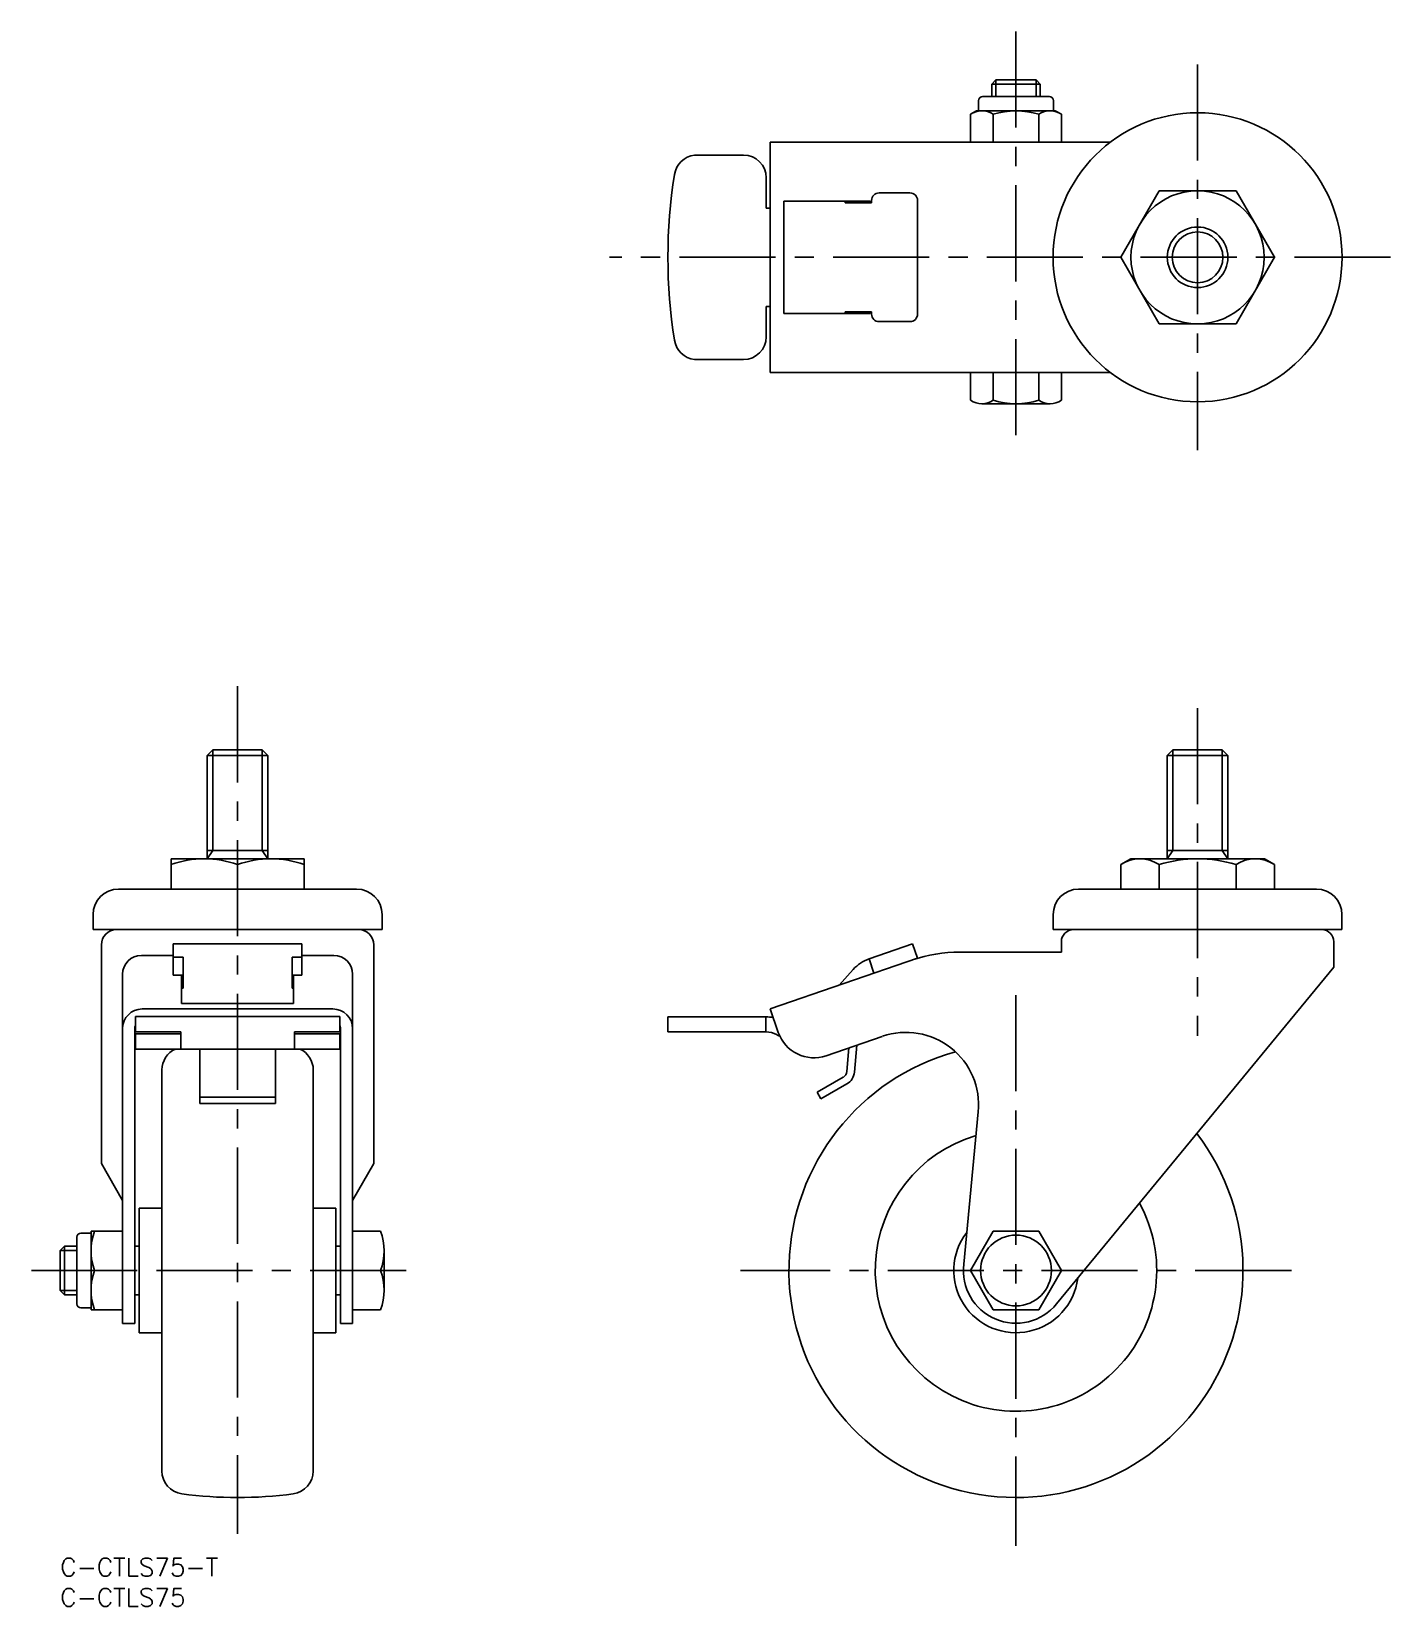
# Model space of a CAD drawing. Extents: x -5 to 220, y -8 to 252.
import ezdxf

# ---------------------------------------------------------------- set-up
doc = ezdxf.new("R2010")
doc.units = 0
doc.header["$LTSCALE"] = 0.5
doc.linetypes.add('CENTER', pattern=[50.8, 31.75, -6.35, 6.35, -6.35])
for name, color, linetype in [('MSM_CENTER', 1, 'CENTER'), ('MSM_CONTINUOUS', 7, 'CONTINUOUS'), ('MSM_NARROW', 5, 'CONTINUOUS'), ('MSM_PART_NUMBER', 7, 'CONTINUOUS')]:
    doc.layers.add(name, color=color, linetype=linetype)
doc.styles.get("Standard").update_dxf_attribs({"font": 'txt.shx', "height": 3, "bigfont": 'bigfont.shx'})

msp = doc.modelspace()

# ---------------------------------------------------------------- linework, layer by layer
at = {"layer": 'MSM_CENTER'}
for p, q in [((157.89, 252.16), (157.89, 182.66)), ((187.89, 246.73), (187.89, 182.99)), ((219.76, 214.86), (90.74, 214.86)), ((29.3, 144), (29.3, 4)), ((187.89, 140.38), (187.89, 86.27)), ((157.89, 93), (157.89, 2)), ((57.16, 47.5), (-4.75, 47.5)), ((203.39, 47.5), (112.39, 47.5))]:
    msp.add_line(p, q, dxfattribs=at)
at = {"layer": 'MSM_CONTINUOUS'}
for p, q in [((153.89, 243.48), (154.57, 244.16)), ((153.89, 241.4), (153.89, 243.48)), ((161.89, 243.48), (153.89, 243.48)), ((161.22, 244.16), (154.57, 244.16)), ((161.89, 243.48), (161.22, 244.16)), ((161.89, 241.4), (161.89, 243.48)), ((151.72, 239.06), (151.72, 240.75)), ((163.42, 241.4), (152.37, 241.4)), ((164.07, 239.06), (164.07, 240.75)), ((151.39, 239.06), (150.39, 238.48)), ((150.39, 238.48), (150.39, 233.86)), ((151.39, 239.06), (164.39, 239.06)), ((154.14, 233.86), (154.14, 238.48)), ((161.64, 233.86), (161.64, 238.48)), ((164.39, 239.06), (165.4, 238.48)), ((165.4, 238.48), (165.4, 233.86)), ((112.89, 231.73), (104.79, 231.73)), ((173.44, 233.86), (117.26, 233.86)), ((117.26, 195.86), (117.26, 233.86)), ((116.64, 222.98), (116.64, 227.99)), ((119.55, 205.6), (119.55, 224.12)), ((133.78, 224.12), (119.55, 224.12)), ((129.66, 223.87), (129.66, 224.12)), ((134.03, 223.87), (129.66, 223.87)), ((133.78, 223.87), (133.78, 224.12)), ((134.03, 223.87), (134.03, 224.24)), ((140.38, 225.49), (135.28, 225.49)), ((141.63, 205.48), (141.63, 224.24)), ((175.19, 214.86), (181.54, 225.86)), ((181.54, 225.86), (194.24, 225.86)), ((194.24, 225.86), (200.59, 214.86)), ((117.26, 222.98), (116.64, 222.98)), ((181.54, 203.86), (175.19, 214.86)), ((200.59, 214.86), (194.24, 203.86)), ((116.64, 201.73), (116.64, 206.74)), ((117.26, 206.74), (116.64, 206.74)), ((133.78, 205.6), (119.55, 205.6)), ((134.03, 205.85), (129.66, 205.85)), ((129.66, 205.85), (129.66, 205.6)), ((133.78, 205.6), (133.78, 205.85)), ((134.03, 205.48), (134.03, 205.85)), ((140.38, 204.23), (135.28, 204.23)), ((194.24, 203.86), (181.54, 203.86)), ((112.89, 197.98), (104.79, 197.98)), ((173.44, 195.86), (117.26, 195.86)), ((150.39, 195.86), (150.39, 191.24)), ((154.14, 191.24), (154.14, 195.86)), ((161.64, 191.24), (161.64, 195.86)), ((165.4, 195.86), (165.4, 191.24)), ((152.26, 190.66), (163.52, 190.66)), ((25.22, 133.5), (24.3, 132.58)), ((33.38, 133.5), (25.22, 133.5)), ((34.3, 132.58), (33.38, 133.5)), ((183.81, 133.5), (182.89, 132.58)), ((191.97, 133.5), (183.81, 133.5)), ((192.89, 132.58), (191.97, 133.5)), ((24.3, 132.58), (24.3, 115.5)), ((34.3, 132.58), (24.3, 132.58)), ((34.3, 115.5), (34.3, 132.58)), ((182.89, 132.58), (182.89, 115.5)), ((192.89, 132.58), (182.89, 132.58)), ((192.89, 115.5), (192.89, 132.58)), ((40.3, 115.5), (18.3, 115.5)), ((18.3, 110.5), (18.3, 115.5)), ((34.3, 116.9), (24.3, 116.9)), ((40.3, 115.5), (40.3, 110.5)), ((176.84, 115.5), (175.19, 114.55)), ((175.19, 110.5), (175.19, 114.55)), ((198.94, 115.5), (176.84, 115.5)), ((181.54, 110.5), (181.54, 114.55)), ((182.89, 116.9), (192.89, 116.9)), ((194.24, 110.5), (194.24, 114.55)), ((200.59, 114.55), (198.94, 115.5)), ((200.59, 110.5), (200.59, 114.55)), ((48.97, 110.5), (9.63, 110.5)), ((168.24, 110.5), (207.54, 110.5)), ((5.43, 106.3), (5.43, 103.8)), ((53.17, 106.3), (53.17, 103.8)), ((164.04, 106.3), (164.04, 103.8)), ((211.74, 103.8), (211.74, 106.3)), ((53.17, 103.8), (5.43, 103.8)), ((211.74, 103.8), (164.04, 103.8)), ((165.39, 101.8), (165.39, 100.1)), ((210.39, 97.6), (210.39, 101.8)), ((6.8, 101.3), (6.8, 65.15)), ((13.42, 99.55), (18.67, 99.55)), ((39.93, 101.44), (18.67, 101.44)), ((18.67, 101.44), (18.67, 96.26)), ((20.29, 99.25), (18.67, 99.25)), ((20.29, 99.25), (20.29, 94.12)), ((39.93, 99.25), (38.31, 99.25)), ((38.31, 99.25), (38.31, 94.12)), ((39.93, 96.26), (39.93, 101.44)), ((39.93, 99.55), (45.18, 99.55)), ((51.8, 101.3), (51.8, 65.15)), ((117.29, 90.7), (141.62, 99.08)), ((133.62, 98.96), (140.8, 101.44)), ((134.43, 96.6), (133.62, 98.96)), ((141.62, 99.08), (140.8, 101.44)), ((165.39, 100.1), (148.61, 100.1)), ((10.3, 38.76), (10.3, 96.43)), ((20.29, 96.26), (18.67, 96.26)), ((20.04, 96.26), (20.04, 91.61)), ((39.93, 96.26), (38.31, 96.26)), ((38.56, 96.26), (38.56, 91.61)), ((48.3, 38.76), (48.3, 96.43)), ((131.02, 97.24), (128.67, 94.62)), ((164.61, 41.97), (210.39, 97.6)), ((20.04, 94.12), (20.29, 94.12)), ((38.31, 94.12), (38.56, 94.12)), ((38.56, 91.61), (20.04, 91.61)), ((46.18, 89.45), (12.42, 89.45)), ((12.42, 89.45), (12.42, 86.95)), ((13.55, 90.7), (45.05, 90.7)), ((46.18, 89.45), (46.18, 86.95)), ((100.39, 89.4), (116.59, 89.4)), ((100.39, 89.4), (100.39, 86.9)), ((116.59, 86.9), (116.59, 89.4)), ((117.29, 90.7), (118.63, 86.82)), ((12.3, 87.45), (12.3, 38.76)), ((19.92, 86.95), (12.42, 86.95)), ((12.42, 86.58), (12.42, 84.08)), ((19.92, 86.58), (12.42, 86.58)), ((19.92, 86.95), (19.92, 84.08)), ((46.18, 86.95), (38.68, 86.95)), ((38.68, 86.95), (38.68, 84.08)), ((46.18, 86.58), (38.68, 86.58)), ((46.18, 86.58), (46.18, 84.08)), ((46.3, 87.45), (46.3, 38.76)), ((100.39, 86.9), (116.59, 86.9)), ((126.51, 82.98), (135.81, 86.18)), ((46.18, 84.08), (12.42, 84.08)), ((23.04, 84.08), (23.04, 75.06)), ((35.56, 84.08), (35.56, 75.06)), ((130.29, 84.28), (129.95, 80.38)), ((131.59, 84.73), (131.2, 80.27)), ((16.8, 80.62), (16.8, 14.38)), ((41.8, 80.62), (41.8, 14.38)), ((129.33, 79.41), (125.05, 76.94)), ((129.96, 78.33), (125.67, 75.86)), ((35.56, 76.15), (23.04, 76.15)), ((125.67, 75.86), (125.05, 76.94)), ((35.56, 75.06), (23.04, 75.06)), ((151.66, 73.69), (149.25, 48.53)), ((10.3, 59.09), (6.8, 65.15)), ((48.3, 59.09), (51.8, 65.15)), ((13.05, 57.78), (16.8, 57.78)), ((13.05, 57.78), (13.05, 37.23)), ((45.55, 57.78), (41.8, 57.78)), ((45.55, 57.78), (45.55, 37.23)), ((2.76, 53.03), (2.76, 41.98)), ((3.41, 53.68), (5.1, 53.68)), ((5.1, 41), (5.1, 54)), ((5.1, 54), (10.3, 54)), ((52.92, 54), (48.3, 54)), ((154.14, 54), (150.39, 47.5)), ((161.64, 54), (154.14, 54)), ((165.4, 47.5), (161.64, 54)), ((0, 50.82), (0.68, 51.5)), ((0, 50.82), (0, 44.18)), ((2.76, 51.5), (0.68, 51.5)), ((0.68, 51.5), (0.68, 43.5)), ((12.3, 51.5), (13.05, 51.5)), ((46.3, 51.5), (45.55, 51.5)), ((53.5, 44.25), (53.5, 50.75)), ((5.68, 47.5), (10.3, 47.5)), ((52.92, 47.5), (48.3, 47.5)), ((150.39, 47.5), (154.14, 41)), ((161.64, 41), (165.4, 47.5)), ((0.68, 43.5), (0, 44.18)), ((2.76, 43.5), (0.68, 43.5)), ((12.3, 43.5), (13.05, 43.5)), ((46.3, 43.5), (45.55, 43.5)), ((5.1, 41.33), (3.41, 41.33)), ((10.3, 41), (5.1, 41)), ((48.3, 41), (52.92, 41)), ((154.14, 41), (161.64, 41)), ((10.3, 38.76), (12.3, 38.76)), ((13.05, 37.23), (16.8, 37.23)), ((45.55, 37.23), (41.8, 37.23)), ((48.3, 38.76), (46.3, 38.76))]:
    msp.add_line(p, q, dxfattribs=at)
for centre, radius in [((187.89, 214.86), 23.87), ((187.89, 214.86), 11), ((187.89, 214.86), 5), ((157.89, 47.5), 5.85)]:
    msp.add_circle(centre, radius, dxfattribs=at)
for centre, radius, start, end in [((152.37, 240.75), 0.65, 90, 180), ((163.42, 240.75), 0.65, 0, 90), ((152.26, 235.74), 3.32, 55.6158, 115.6158), ((157.89, 226.64), 12.42, 72.412, 107.588), ((163.52, 235.74), 3.32, 64.3842, 124.3842), ((105.22, 227.96), 3.8, 96.5109, 170.9955), ((112.89, 227.99), 3.75, 0, 90), ((187.89, 214.86), 87.5, 170.9955, 189.0045), ((135.28, 224.24), 1.25, 90, 180), ((140.38, 224.24), 1.25, 0, 90), ((135.28, 205.48), 1.25, 180, 270), ((140.38, 205.48), 1.25, 270, 0), ((105.22, 201.76), 3.8, 189.0045, 263.4891), ((112.89, 201.73), 3.75, 270, 0), ((152.26, 193.98), 3.32, 235.6158, 304.3842), ((157.89, 203.08), 12.42, 252.412, 287.588), ((163.52, 193.98), 3.32, 235.6158, 304.3842), ((23.8, 99.16), 16.34, 70.3267, 109.6733), ((34.8, 99.16), 16.34, 70.3267, 109.6733), ((178.37, 109.74), 5.76, 56.5648, 123.4352), ((187.89, 93.88), 21.62, 72.9211, 107.0789), ((197.42, 109.74), 5.76, 56.5658, 123.4342), ((9.63, 106.3), 4.2, 90, 180), ((48.97, 106.3), 4.2, 360, 90), ((168.24, 106.3), 4.2, 90, 180), ((207.54, 106.3), 4.2, 0, 90), ((9.3, 101.3), 2.5, 90, 180), ((49.3, 101.3), 2.5, 0, 90), ((167.39, 101.8), 2, 90, 180), ((208.39, 101.8), 2, 360, 90), ((13.42, 96.43), 3.12, 90, 180), ((45.18, 96.43), 3.12, 0, 90), ((135.63, 93.1), 6.2, 108.9997, 138.1462), ((148.61, 76.1), 24, 90, 108.9997), ((13.55, 87.45), 3.25, 90, 180), ((45.05, 87.45), 3.25, 0, 90), ((116.59, 83.2), 6.2, 78.9614, 90), ((13.55, 87.45), 1.25, 154.1994, 180), ((45.05, 87.45), 1.25, 0, 25.8006), ((116.59, 83.2), 3.7, 61.7197, 90), ((121.28, 91.92), 6.2, 241.7197, 247.1859), ((124.49, 88.84), 6.2, 198.9997, 288.9997), ((139.72, 74.84), 12, 354.5269, 108.9997), ((20.6, 80.62), 3.8, 114.4663, 180), ((38, 80.62), 3.8, 0, 65.5337), ((157.89, 47.5), 37.5, 105.4945, 37.1307), ((128.71, 80.49), 1.25, 300.0068, 355), ((128.71, 80.49), 2.5, 300.0068, 355), ((157.89, 47.5), 23.25, 106.5014, 28.571), ((3.41, 53.03), 0.65, 90, 180), ((14.49, 50.75), 9.39, 159.7438, 200.2562), ((44.11, 50.75), 9.39, 339.7438, 20.2562), ((157.89, 47.5), 10.28, 142.3831, 352.6893), ((14.49, 44.25), 9.39, 159.7438, 200.2562), ((44.11, 44.25), 9.39, 339.7438, 20.2562), ((157.89, 47.5), 8.7, 173.1941, 320.5342), ((3.41, 41.98), 0.65, 180, 270), ((20.6, 14.38), 3.8, 180, 262.3905), ((38, 14.38), 3.8, 277.6095, 0), ((29.3, 79.5), 69.5, 262.3905, 277.6095)]:
    msp.add_arc(centre, radius, start, end, dxfattribs=at)
at = {"layer": 'MSM_NARROW'}
for p, q in [((154.57, 241.4), (154.57, 244.16)), ((161.22, 241.4), (161.22, 244.16)), ((25.22, 133.5), (25.22, 116.9)), ((33.38, 133.5), (33.38, 116.9)), ((183.81, 133.5), (183.81, 116.9)), ((191.97, 133.5), (191.97, 116.9)), ((24.3, 115.5), (25.22, 116.9)), ((34.3, 115.5), (33.38, 116.9)), ((182.89, 115.5), (183.81, 116.9)), ((192.89, 115.5), (191.97, 116.9)), ((2.76, 50.82), (0, 50.82)), ((2.76, 44.18), (0, 44.18))]:
    msp.add_line(p, q, dxfattribs=at)
msp.add_circle((187.89, 214.86), 4.19, dxfattribs=at)

# ---------------------------------------------------------------- texts
at = {"layer": 'MSM_PART_NUMBER'}
for s, p in [('C-CTLS75-T', (0, -3)), ('C-CTLS75', (0, -8))]:
    msp.add_text(s, height=3, dxfattribs=at).set_placement(p)

doc.saveas('drawing.dxf')
